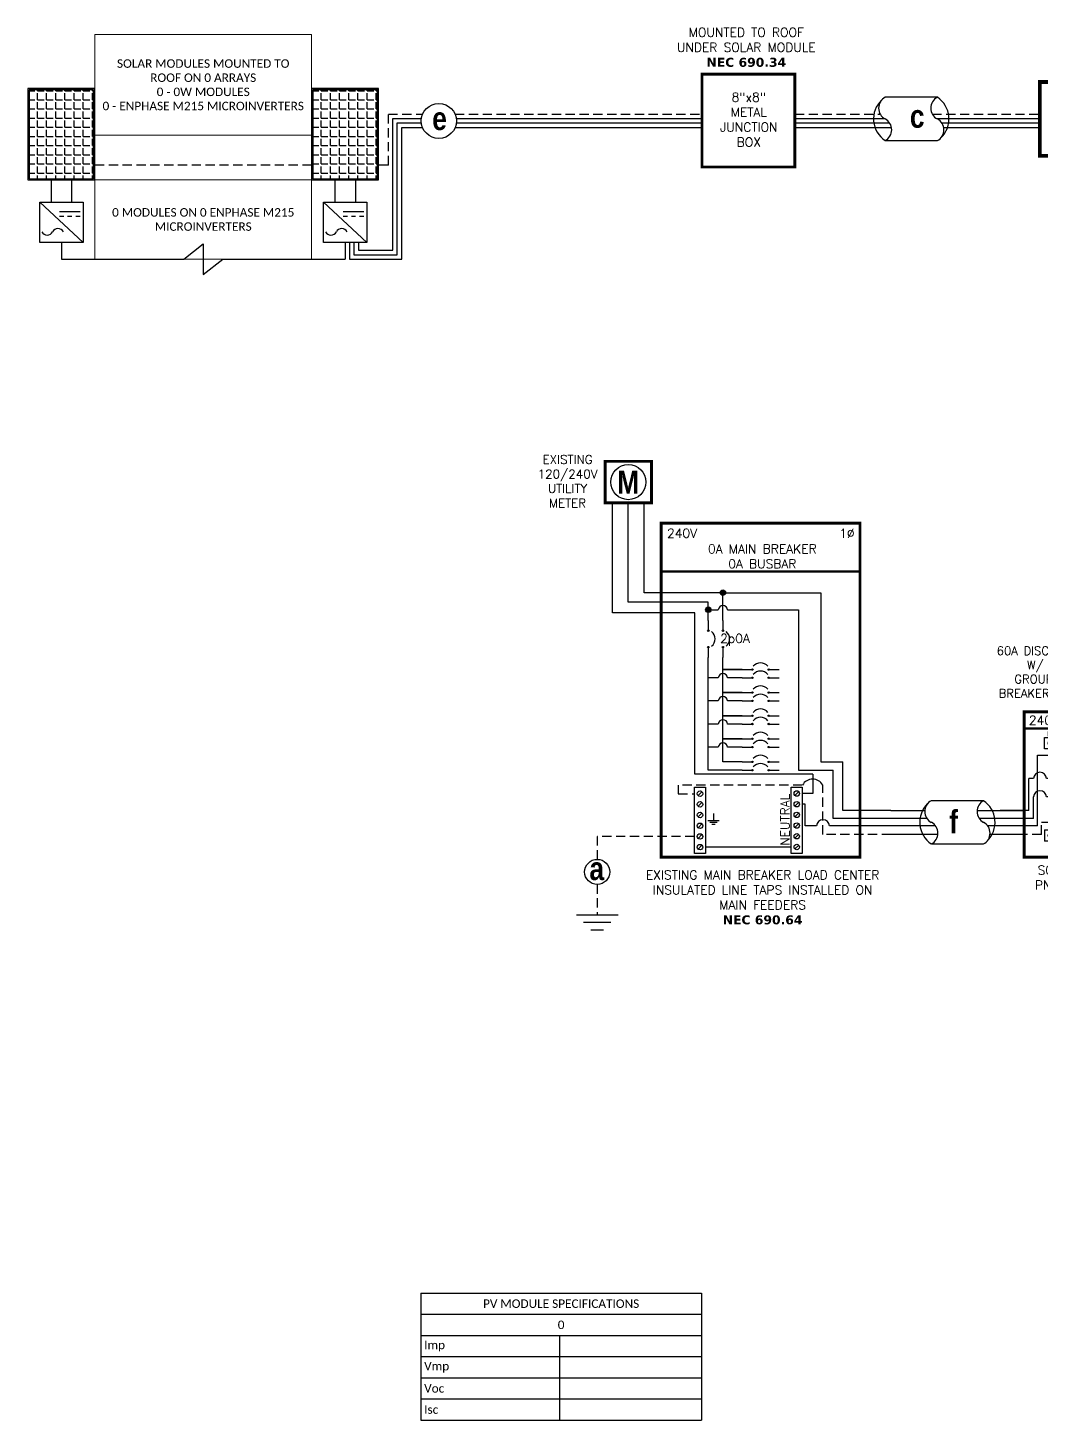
# Model space of a CAD drawing. Header units: feet. Extents: x 21513 to 22293, y 16036 to 16610.
# Drawn here: x 21513 to 21925, y 16036 to 16602 of the extents above; entities that cross this region are included whole.
import ezdxf

# ---------------------------------------------------------------- set-up
doc = ezdxf.new("R2010")
doc.units = ezdxf.units.FT
doc.header["$MEASUREMENT"] = 0
doc.linetypes.add('HIDDEN', pattern=[0.375, 0.25, -0.125])
for name, color, linetype in [('ONE LINE BLOCKS', 7, 'Continuous'), ('TABLES', 7, 'Continuous'), ('TEXT', 7, 'Continuous'), ('Z - TITLEBLOCK TXT', 7, 'Continuous')]:
    doc.layers.add(name, color=color, linetype=linetype)
doc.styles.add('ONE LINE TXT', font='techb___.ttf')
doc.styles.get("Standard").update_dxf_attribs({"font": 'simplex.shx'})

# ---------------------------------------------------------------- blocks, each defined once
blk = doc.blocks.new('*T10')
at = {"layer": 'Defpoints', "color": 8, "linetype": 'ByBlock', "lineweight": 0, "transparency": 16777216}
for p, q in [((0, 0), (88.16, 0)), ((0, 0), (0, -91.46)), ((88.16, 0), (88.16, -91.46)), ((0, -41.08), (88.16, -41.08)), ((0, -59.24), (88.16, -59.24)), ((0, -91.46), (88.16, -91.46))]:
    blk.add_line(p, q, dxfattribs=at)
at = {"color": 0, "linetype": 'Continuous', "transparency": 16777216, "char_height": 3.4544, "width": 80.0359, "attachment_point": 5}
for s, insert in [('{\\fCalibri|b0|i0|c0;SOLAR MODULES MOUNTED TO ROOF ON 0 ARRAYS^J0 - 0W MODULES^J0 - ENPHASE M215 MICROINVERTERS', (44.08, -20.54)), ('{\\fCalibri|b0|i0|c0;', (44.08, -50.16)), ('{\\fCalibri|b0|i0|c0;0 MODULES ON 0 ENPHASE M215 MICROINVERTERS', (44.08, -75.35))]:
    blk.add_mtext(s, dxfattribs=dict(at, insert=insert))
blk = doc.blocks.new('*T8')
at = {"layer": 'Z - TITLEBLOCK TXT', "color": 0, "lineweight": -2, "transparency": 16777216}
for p, q in [((0, 0), (114.19, 0)), ((0, 0), (0, -51.69)), ((114.19, 0), (114.19, -51.69)), ((0, -8.62), (114.19, -8.62)), ((0, -17.23), (114.19, -17.23)), ((56.41, -17.23), (56.41, -51.69)), ((0, -25.85), (114.19, -25.85)), ((0, -34.46), (114.19, -34.46)), ((0, -43.08), (114.19, -43.08)), ((0, -51.69), (114.19, -51.69))]:
    blk.add_line(p, q, dxfattribs=at)
at = {"layer": 'Z - TITLEBLOCK TXT', "color": 0, "linetype": 'Continuous', "transparency": 16777216, "char_height": 3.4544}
for s, insert, width, attachment_point in [('{\\fCalibri|b0|i0|c0;PV MODULE SPECIFICATIONS', (57.09, -4.31), 111.433, 5), ('{\\fCalibri|b0|i0|c0;0', (57.09, -12.92), 111.433, 5), ('{\\fCalibri|b0|i0|c0;Imp', (1.38, -21.54), 53.6551, 4), ('{\\fCalibri|b0|i0|c0;', (57.78, -21.54), 55.0254, 4), ('{\\fCalibri|b0|i0|c0;Vmp', (1.38, -30.15), 53.6551, 4), ('{\\fCalibri|b0|i0|c0;', (57.78, -30.15), 55.0254, 4), ('{\\fCalibri|b0|i0|c0;Voc', (1.38, -38.77), 53.6551, 4), ('{\\fCalibri|b0|i0|c0;', (57.78, -38.77), 55.0254, 4), ('{\\fCalibri|b0|i0|c0;Isc', (1.38, -47.39), 53.6551, 4), ('{\\fCalibri|b0|i0|c0;', (57.78, -47.39), 55.0254, 4)]:
    blk.add_mtext(s, dxfattribs=dict(at, insert=insert, width=width, attachment_point=attachment_point))
blk = doc.blocks.new('M_MAIN DISCO')
at = {"color": 253, "linetype": 'Continuous'}
for p, q in [((-42.47, 32.21), (-42.47, 34.82)), ((-20.72, 32.21), (-20.72, 34.82)), ((-47.96, 3.45), (-47.96, 32.21)), ((-47.96, 32.21), (-42.47, 32.21)), ((-15.23, 32.21), (-20.72, 32.21)), ((-15.23, 3.45), (-15.23, 32.21)), ((-47.96, 3.45), (-63.19, 3.45)), ((-15.23, 3.45), (0, 3.45))]:
    blk.add_line(p, q, dxfattribs=at)
at = {"color": 7, "linetype": 'Continuous'}
for p, q in [((-51.46, 9.66), (-51.46, 22.77)), ((-49.6, 22.77), (-51.46, 22.77)), ((-41.69, 22.77), (-44.32, 22.77)), ((-21.5, 22.77), (-18.87, 22.77)), ((-13.59, 22.77), (-11.73, 22.77)), ((-11.73, 9.66), (-11.73, 22.77)), ((-51.46, 9.66), (-63.19, 9.66)), ((-11.73, 9.66), (0, 9.66))]:
    blk.add_line(p, q, dxfattribs=at)
at = {"color": 1, "linetype": 'Continuous'}
for p, q in [((-31.53, 22.77), (-30.29, 22.77)), ((-27.74, 22.77), (-26.5, 22.77)), ((-31.53, 15.24), (-30.29, 15.24)), ((-27.74, 15.24), (-26.5, 15.24))]:
    blk.add_line(p, q, dxfattribs=at)
at = {"color": 10, "linetype": 'Continuous'}
for p, q in [((-49.6, 6.49), (-49.6, 15.24)), ((-41.69, 15.24), (-44.32, 15.24)), ((-21.5, 15.24), (-18.87, 15.24)), ((-13.59, 6.49), (-13.59, 15.24)), ((-49.6, 6.49), (-63.19, 6.49)), ((-13.59, 6.49), (0, 6.49))]:
    blk.add_line(p, q, dxfattribs=at)
at = {"color": 7, "linetype": 'Continuous'}
for centre in [(-46.96, 22.62), (-16.23, 22.62)]:
    blk.add_arc(centre, 2.64, 3.2819, 176.7181, dxfattribs=at)
at = {"color": 10, "linetype": 'Continuous'}
for centre in [(-46.96, 15.08), (-16.23, 15.08)]:
    blk.add_arc(centre, 2.64, 3.2819, 176.7181, dxfattribs=at)
at = {"color": 1, "linetype": 'Continuous'}
for points in [[(-30.29, 22.77), (-29.92, 23.53), (-29.02, 22.01), (-28.19, 23.53), (-27.74, 22.77)], [(-30.29, 15.24), (-29.92, 16), (-29.02, 14.47), (-28.19, 16), (-27.74, 15.24)]]:
    blk.add_spline(points, degree=3, dxfattribs=at)
at = {"layer": 'ONE LINE BLOCKS', "lineweight": 50}
blk.add_line((-53.41, 43.1), (-9.8, 43.1), dxfattribs=at)
at = {"layer": 'ONE LINE BLOCKS', "lineweight": 50, "const_width": 1.19}
blk.add_lwpolyline([(-53.41, -9.3), (-53.41, 49.88), (-9.8, 49.88), (-9.8, -9.3)], close=True, dxfattribs=at)
at = {"layer": 'TEXT', "color": 92, "linetype": 'HIDDEN', "ltscale": 15}
for p, q in [((-46.38, 0), (-63.19, 0)), ((-46.38, 0), (-46.38, 4.94)), ((-46.38, 4.94), (-42.47, 4.94)), ((-42.47, 4.94), (-42.47, 1.8)), ((-16.81, 4.94), (-20.72, 4.94)), ((-20.72, 4.94), (-20.72, 1.8)), ((-16.81, 0), (-16.81, 4.94)), ((-16.81, 0), (0, 0))]:
    blk.add_line(p, q, dxfattribs=at)
at = {"layer": 'TEXT', "color": 92, "linetype": 'Continuous', "flags": 128}
for points in [[(-31.59, -3.07), (-31.6, -6.57)], [(-33.94, -6.57), (-29.25, -6.57)], [(-30.07, -7.44), (-33.13, -7.44)], [(-30.88, -8.3), (-32.31, -8.3)]]:
    blk.add_lwpolyline(points, dxfattribs=at)
at = {"layer": 'Z - TITLEBLOCK TXT', "color": 1, "linetype": 'Continuous'}
for p, q in [((-45.07, 34.82), (-45.07, 39.36)), ((-45.07, 39.36), (-18.12, 39.36)), ((-18.12, 34.82), (-45.07, 34.82)), ((-18.12, 39.36), (-18.12, 34.82)), ((-41.69, 22.77), (-37.77, 22.77)), ((-35.88, 25.22), (-32.61, 22.78)), ((-25.42, 22.77), (-21.5, 22.77)), ((-35.88, 17.69), (-32.61, 15.24)), ((-41.69, 15.24), (-37.77, 15.24)), ((-25.42, 15.23), (-21.5, 15.23)), ((-45.07, 1.8), (-18.12, 1.8)), ((-45.07, 1.8), (-45.07, -2.74)), ((-18.12, 1.8), (-18.12, -2.74)), ((-18.12, -2.74), (-45.07, -2.74))]:
    blk.add_line(p, q, dxfattribs=at)
at = {"layer": 'Z - TITLEBLOCK TXT', "color": 4, "linetype": 'Continuous'}
for p, q in [((-41.69, 37.87), (-43.26, 36.3)), ((-37.34, 37.87), (-38.91, 36.3)), ((-32.98, 37.87), (-34.56, 36.3)), ((-28.63, 37.87), (-30.21, 36.3)), ((-24.28, 37.87), (-25.86, 36.3)), ((-19.93, 37.87), (-21.51, 36.3)), ((-41.69, 0.32), (-43.26, -1.26)), ((-37.34, 0.32), (-38.91, -1.26)), ((-32.98, 0.32), (-34.56, -1.26)), ((-28.63, 0.32), (-30.21, -1.26)), ((-24.28, 0.32), (-25.86, -1.26)), ((-19.93, 0.32), (-21.51, -1.26))]:
    blk.add_line(p, q, dxfattribs=at)
for centre in [(-42.47, 37.09), (-38.12, 37.09), (-33.77, 37.09), (-29.42, 37.09), (-25.07, 37.09), (-20.72, 37.09), (-42.47, -0.47), (-38.12, -0.47), (-33.77, -0.47), (-29.42, -0.47), (-25.07, -0.47), (-20.72, -0.47)]:
    blk.add_circle(centre, 1.11, dxfattribs=at)
at = {"layer": 'Z - TITLEBLOCK TXT', "color": 1, "linetype": 'Continuous'}
for centre in [(-37.23, 22.77), (-32.07, 22.77), (-25.96, 22.77), (-37.23, 15.24), (-32.07, 15.24), (-25.96, 15.23)]:
    blk.add_circle(centre, 0.541, dxfattribs=at)
at = {"layer": 'TABLES', "color": 4, "linetype": 'Continuous'}
blk.add_text('BONDED NEUTRAL', height=1.8743, dxfattribs=at).set_placement((-43.99, 40.01))
at = {"layer": 'TEXT', "color": 1}
for s, width, gutter_width, heights, insert, char_height, attachment_point in [('\\A1;\\pi4.1167;60A DISCONNECT FUSED \\P\\pi16.454;W/ ##A FUSES\\P\\pi11.355;GROUPED W/ MAIN \\P\\pi4.9392;BREAKER LOAD CENTER', 71.8931, 92.23, [24.13], (-68.68, 76.43), 3.4544, 1), ('240V', 0.1481, 0.75, [0], (-45.35, 46.44), 3.658, 5), ('1∅', 0.1481, 0.75, [0], (-14.78, 46.14), 3.658, 5), ('\\A1;\\pi3.6942,t21.982;SQUARE D\\P\\pi2.5621,t20.85;PN: D222N', 35.0816, 28.88, [13.54], (-51.57, -12.71), 3.6576, 1)]:
    blk.add_mtext_dynamic_manual_height_columns(s, width=width, gutter_width=gutter_width, heights=heights, dxfattribs=dict(at, insert=insert, char_height=char_height, attachment_point=attachment_point))
blk = doc.blocks.new('*U6')
at = {"color": 7, "linetype": 'Continuous'}
for p, q in [((6.67, 2.43), (2.91, 2.43)), ((2.44, 1.71), (0, 1.71)), ((9.57, 1.71), (6.2, 1.71)), ((2.91, -0.69), (6.67, -0.69))]:
    blk.add_line(p, q, dxfattribs=at)
at = {"color": 10, "linetype": 'Continuous'}
for p, q in [((2.59, 1.15), (0, 1.15)), ((9.57, 1.15), (6.35, 1.15))]:
    blk.add_line(p, q, dxfattribs=at)
at = {"color": 253, "linetype": 'Continuous'}
for p, q in [((3.21, 0.61), (0, 0.61)), ((9.57, 0.61), (6.97, 0.61))]:
    blk.add_line(p, q, dxfattribs=at)
at = {"color": 7, "linetype": 'Continuous'}
for centre, start, end in [((3.94, 0.87), 133.9732, 236.4265), ((5.63, 0.87), 313.9732, 56.4265)]:
    blk.add_arc(centre, 1.87, start, end, dxfattribs=at)
at = {"layer": 'TEXT', "color": 92, "linetype": 'HIDDEN', "ltscale": 15}
for p, q in [((3.37, 0), (0, 0)), ((9.57, 0), (7.14, 0))]:
    blk.add_line(p, q, dxfattribs=at)
at = {"layer": 'Z - TITLEBLOCK TXT', "linetype": 'Continuous'}
for centre, start, end in [((3.31, 1.65), 117.6639, 242.3361), ((7.08, 1.65), 117.6639, 242.3361), ((2.5, 0.09), 297.6639, 62.3361), ((6.26, 0.09), 297.6639, 62.3361)]:
    blk.add_arc(centre, 0.882, start, end, dxfattribs=at)
blk = doc.blocks.new('*U12')
at = {"layer": 'ONE LINE BLOCKS', "linetype": 'Continuous'}
h = blk.add_hatch(color=254, dxfattribs=at)
h.dxf.hatch_style = 1
edge = h.paths.add_edge_path()
edge.add_arc((-68.38, 98.34), 1.11, 0, 360)
h = blk.add_hatch(color=254, dxfattribs=at)
h.dxf.hatch_style = 1
edge = h.paths.add_edge_path()
edge.add_arc((-74.3, 91.39), 1.11, 0, 360)
h = blk.add_hatch(color=1, dxfattribs=at)
h.dxf.hatch_style = 1
edge = h.paths.add_edge_path()
edge.add_arc((-74.3, 82.89), 0.291, 0, 360)
h = blk.add_hatch(color=1, dxfattribs=at)
h.dxf.hatch_style = 1
edge = h.paths.add_edge_path()
edge.add_arc((-68.38, 82.89), 0.291, 0, 360)
h = blk.add_hatch(color=1, dxfattribs=at)
h.dxf.hatch_style = 1
edge = h.paths.add_edge_path()
edge.add_arc((-74.3, 76.21), 0.291, 0, 360)
h = blk.add_hatch(color=1, dxfattribs=at)
h.dxf.hatch_style = 1
edge = h.paths.add_edge_path()
edge.add_arc((-68.38, 76.21), 0.291, 0, 360)
h = blk.add_hatch(color=1, dxfattribs=at)
h.dxf.hatch_style = 1
edge = h.paths.add_edge_path()
edge.add_arc((-56.39, 67.09), 0.291, 0, 360)
h = blk.add_hatch(color=1, dxfattribs=at)
h.dxf.hatch_style = 1
edge = h.paths.add_edge_path()
edge.add_arc((-56.39, 63.72), 0.291, 0, 360)
h = blk.add_hatch(color=1, dxfattribs=at)
h.dxf.hatch_style = 1
edge = h.paths.add_edge_path()
edge.add_arc((-49.72, 67.09), 0.291, 0, 360)
h = blk.add_hatch(color=1, dxfattribs=at)
h.dxf.hatch_style = 1
edge = h.paths.add_edge_path()
edge.add_arc((-49.72, 63.72), 0.291, 0, 360)
h = blk.add_hatch(color=1, dxfattribs=at)
h.dxf.hatch_style = 1
edge = h.paths.add_edge_path()
edge.add_arc((-56.39, 57.69), 0.291, 0, 360)
h = blk.add_hatch(color=1, dxfattribs=at)
h.dxf.hatch_style = 1
edge = h.paths.add_edge_path()
edge.add_arc((-49.72, 57.69), 0.291, 0, 360)
h = blk.add_hatch(color=1, dxfattribs=at)
h.dxf.hatch_style = 1
edge = h.paths.add_edge_path()
edge.add_arc((-56.39, 54.31), 0.291, 0, 360)
h = blk.add_hatch(color=1, dxfattribs=at)
h.dxf.hatch_style = 1
edge = h.paths.add_edge_path()
edge.add_arc((-49.72, 54.31), 0.291, 0, 360)
h = blk.add_hatch(color=1, dxfattribs=at)
h.dxf.hatch_style = 1
edge = h.paths.add_edge_path()
edge.add_arc((-56.39, 48.29), 0.291, 0, 360)
h = blk.add_hatch(color=1, dxfattribs=at)
h.dxf.hatch_style = 1
edge = h.paths.add_edge_path()
edge.add_arc((-49.72, 48.29), 0.291, 0, 360)
h = blk.add_hatch(color=1, dxfattribs=at)
h.dxf.hatch_style = 1
edge = h.paths.add_edge_path()
edge.add_arc((-56.39, 44.91), 0.291, 0, 360)
h = blk.add_hatch(color=1, dxfattribs=at)
h.dxf.hatch_style = 1
edge = h.paths.add_edge_path()
edge.add_arc((-49.72, 44.91), 0.291, 0, 360)
h = blk.add_hatch(color=1, dxfattribs=at)
h.dxf.hatch_style = 1
edge = h.paths.add_edge_path()
edge.add_arc((-56.39, 38.89), 0.291, 0, 360)
h = blk.add_hatch(color=1, dxfattribs=at)
h.dxf.hatch_style = 1
edge = h.paths.add_edge_path()
edge.add_arc((-56.39, 35.51), 0.291, 0, 360)
h = blk.add_hatch(color=1, dxfattribs=at)
h.dxf.hatch_style = 1
edge = h.paths.add_edge_path()
edge.add_arc((-49.72, 38.89), 0.291, 0, 360)
h = blk.add_hatch(color=1, dxfattribs=at)
h.dxf.hatch_style = 1
edge = h.paths.add_edge_path()
edge.add_arc((-49.72, 35.51), 0.291, 0, 360)
h = blk.add_hatch(color=1, dxfattribs=at)
h.dxf.hatch_style = 1
edge = h.paths.add_edge_path()
edge.add_arc((-56.39, 29.48), 0.291, 0, 360)
h = blk.add_hatch(color=1, dxfattribs=at)
h.dxf.hatch_style = 1
edge = h.paths.add_edge_path()
edge.add_arc((-49.72, 29.48), 0.291, 0, 360)
h = blk.add_hatch(color=1, dxfattribs=at)
h.dxf.hatch_style = 1
edge = h.paths.add_edge_path()
edge.add_arc((-56.39, 26.1), 0.291, 0, 360)
h = blk.add_hatch(color=1, dxfattribs=at)
h.dxf.hatch_style = 1
edge = h.paths.add_edge_path()
edge.add_arc((-49.72, 26.1), 0.291, 0, 360)
at = {"color": 155, "true_color": 0x647190}
blk.add_line((-93.51, 126.59), (-12.6, 126.59), dxfattribs=at)
at = {"color": 7, "linetype": 'Continuous'}
for p, q in [((-19.55, 9.66), (-19.55, 29.48)), ((0, 9.66), (-19.55, 9.66))]:
    blk.add_line(p, q, dxfattribs=at)
at = {"color": 10, "linetype": 'Continuous'}
for p, q in [((-23.58, 6.49), (-23.58, 26.1)), ((-19.54, 26.1), (-19.54, 26.1)), ((0, 6.49), (-23.58, 6.49))]:
    blk.add_line(p, q, dxfattribs=at)
at = {"color": 253, "linetype": 'Continuous'}
for p, q in [((-34.9, 12.29), (-36.07, 12.29)), ((-34.9, 3.45), (-34.9, 12.29)), ((-30.25, 3.45), (-34.9, 3.45)), ((0, 3.45), (-24.98, 3.45))]:
    blk.add_line(p, q, dxfattribs=at)
at = {"color": 7, "linetype": 'Continuous'}
blk.add_circle((-119.49, -15.26), 5.11, dxfattribs=at)
at = {"color": 253, "linetype": 'Continuous'}
blk.add_arc((-27.62, 3.3), 2.64, 3.2819, 176.7181, dxfattribs=at)
at = {"layer": 'ONE LINE BLOCKS', "lineweight": 50}
blk.add_line((-93.51, 106.95), (-12.6, 106.95), dxfattribs=at)
at = {"layer": 'ONE LINE BLOCKS', "lineweight": 50, "const_width": 1.19}
for points in [[(-116.27, 134.89), (-116.27, 151.79), (-97.41, 151.79), (-97.41, 134.89)], [(-93.51, -9.3), (-93.51, 126.59), (-12.6, 126.59), (-12.6, -9.3)]]:
    blk.add_lwpolyline(points, close=True, dxfattribs=at)
at = {"layer": 'TEXT', "color": 92, "linetype": 'HIDDEN', "ltscale": 15}
for p, q in [((-36.07, 20.02), (-86.54, 20.02)), ((-86.54, 20.02), (-86.54, 16.57)), ((-27.75, 0), (-27.75, 20.02)), ((-86.54, 16.57), (-79.95, 16.57)), ((0, 0), (-27.75, 0)), ((-79.95, -0.83), (-119.49, -0.83)), ((-119.49, -0.83), (-119.49, -10.15)), ((-119.49, -20.38), (-119.49, -32.73))]:
    blk.add_line(p, q, dxfattribs=at)
at = {"layer": 'TEXT', "color": 92, "linetype": 'Continuous', "ltscale": 15}
blk.add_line((-40.61, -5.18), (-75.41, -5.18), dxfattribs=at)
at = {"layer": 'TEXT', "color": 92, "linetype": 'Continuous', "flags": 128}
for points in [[(-74.53, 5.69), (-69.85, 5.69)], [(-72.19, 8.54), (-72.19, 5.69)], [(-70.66, 4.83), (-73.72, 4.83)], [(-71.47, 3.96), (-72.91, 3.96)]]:
    blk.add_lwpolyline(points, dxfattribs=at)
at = {"layer": 'TEXT', "color": 92, "linetype": 'Continuous', "ltscale": 4, "flags": 128}
for points in [[(-127.97, -32.73), (-111.01, -32.73)], [(-113.95, -35.88), (-125.03, -35.88)], [(-116.88, -39.02), (-122.09, -39.02)]]:
    blk.add_lwpolyline(points, dxfattribs=at)
at = {"layer": 'TEXT', "linetype": 'Continuous'}
blk.add_circle((-106.84, 143.34), 7.15, dxfattribs=at)
at = {"layer": 'TEXT', "color": 92, "linetype": 'Continuous', "ltscale": 0.3}
blk.add_arc((-31.87, 17.86), 4.65, 27.6639, 152.3361, dxfattribs=at)
at = {"layer": 'Z - TITLEBLOCK TXT', "color": 253, "linetype": 'Continuous'}
for p, q in [((-113.33, 90.2), (-113.33, 134.89)), ((-79.78, 90.2), (-113.33, 90.2)), ((-79.78, 24.52), (-79.78, 90.2)), ((-31.78, 24.52), (-79.78, 24.52)), ((-31.78, 24.52), (-31.78, 16.64)), ((-31.78, 16.64), (-36.07, 16.64))]:
    blk.add_line(p, q, dxfattribs=at)
at = {"layer": 'Z - TITLEBLOCK TXT', "color": 10, "linetype": 'Continuous'}
for p, q in [((-106.84, 94.51), (-106.84, 134.89)), ((-74.3, 94.51), (-106.84, 94.51)), ((-74.3, 87.09), (-74.3, 94.51)), ((-73.19, 91.39), (-70.25, 91.39)), ((-66.51, 91.39), (-37.57, 91.39)), ((-37.57, 91.39), (-37.57, 26.1)), ((-74.3, 26.1), (-74.3, 72.02)), ((-70.25, 63.72), (-74.3, 63.72)), ((-60.59, 63.72), (-66.51, 63.72)), ((-70.25, 54.31), (-74.3, 54.31)), ((-60.59, 54.31), (-66.51, 54.31)), ((-70.25, 44.91), (-74.3, 44.91)), ((-60.59, 44.91), (-66.51, 44.91)), ((-70.25, 35.51), (-74.3, 35.51)), ((-60.59, 35.51), (-66.51, 35.51)), ((-60.59, 26.1), (-74.3, 26.1)), ((-37.57, 26.1), (-23.58, 26.1))]:
    blk.add_line(p, q, dxfattribs=at)
at = {"layer": 'Z - TITLEBLOCK TXT', "color": 7, "linetype": 'Continuous'}
for p, q in [((-100.35, 98.34), (-100.35, 134.89)), ((-68.38, 98.34), (-100.35, 98.34)), ((-68.38, 87.09), (-68.38, 98.34)), ((-67.27, 98.34), (-28.47, 98.34)), ((-28.47, 98.34), (-28.47, 29.48)), ((-68.38, 57.69), (-68.38, 72.02)), ((-68.38, 67.09), (-60.59, 67.09)), ((-60.59, 67.09), (-68.38, 67.09)), ((-68.38, 48.29), (-68.38, 57.69)), ((-68.38, 57.69), (-60.59, 57.69)), ((-60.59, 57.69), (-68.38, 57.69)), ((-68.38, 38.89), (-68.38, 48.29)), ((-68.38, 48.29), (-60.59, 48.29)), ((-60.59, 48.29), (-68.38, 48.29)), ((-68.38, 29.48), (-68.38, 38.89)), ((-68.38, 38.89), (-60.59, 38.89)), ((-60.59, 38.89), (-68.38, 38.89)), ((-60.59, 29.48), (-68.38, 29.48)), ((-28.47, 29.48), (-19.55, 29.48))]:
    blk.add_line(p, q, dxfattribs=at)
at = {"layer": 'Z - TITLEBLOCK TXT', "color": 1, "linetype": 'Continuous'}
for p, q in [((-79.95, -7.78), (-79.95, 19.17)), ((-79.95, 19.17), (-75.41, 19.17)), ((-75.41, 19.17), (-75.41, -7.78)), ((-40.61, -7.71), (-40.61, 19.24)), ((-40.61, 19.24), (-36.07, 19.24)), ((-36.07, 19.24), (-36.07, -7.71)), ((-75.41, -7.78), (-79.95, -7.78)), ((-36.07, -7.71), (-40.61, -7.71))]:
    blk.add_line(p, q, dxfattribs=at)
at = {"layer": 'Z - TITLEBLOCK TXT', "color": 4, "linetype": 'Continuous'}
for p, q in [((-76.9, 17.35), (-78.47, 15.78)), ((-37.55, 17.43), (-39.13, 15.85)), ((-76.9, 13), (-78.47, 11.43)), ((-37.55, 13.08), (-39.13, 11.5)), ((-76.9, 8.65), (-78.47, 7.08)), ((-37.55, 8.73), (-39.13, 7.15)), ((-76.9, 4.3), (-78.47, 2.73)), ((-37.55, 4.38), (-39.13, 2.8)), ((-37.55, 0.03), (-39.13, -1.55)), ((-76.9, -0.05), (-78.47, -1.62)), ((-76.9, -4.4), (-78.47, -5.97)), ((-37.55, -4.33), (-39.13, -5.9))]:
    blk.add_line(p, q, dxfattribs=at)
at = {"layer": 'Z - TITLEBLOCK TXT', "color": 1, "linetype": 'Continuous', "flags": 128}
for points in [[(-74.3, 87.09), (-74.3, 82.89)], [(-74.3, 87.09), (-74.3, 82.89)], [(-68.38, 87.09), (-68.38, 82.89)], [(-68.38, 87.09), (-68.38, 82.89)], [(-74.3, 76.21), (-74.3, 72.02)], [(-68.38, 76.21), (-68.38, 72.02)], [(-60.59, 67.09), (-56.39, 67.09)], [(-60.59, 67.09), (-56.39, 67.09)], [(-60.59, 63.72), (-56.39, 63.72)], [(-60.59, 63.72), (-56.39, 63.72)], [(-49.72, 67.09), (-45.52, 67.09)], [(-49.72, 63.72), (-45.52, 63.72)], [(-60.59, 57.69), (-56.39, 57.69)], [(-60.59, 57.69), (-56.39, 57.69)], [(-49.72, 57.69), (-45.52, 57.69)], [(-60.59, 54.31), (-56.39, 54.31)], [(-60.59, 54.31), (-56.39, 54.31)], [(-49.72, 54.31), (-45.52, 54.31)], [(-60.59, 48.29), (-56.39, 48.29)], [(-60.59, 48.29), (-56.39, 48.29)], [(-49.72, 48.29), (-45.52, 48.29)], [(-60.59, 44.91), (-56.39, 44.91)], [(-60.59, 44.91), (-56.39, 44.91)], [(-49.72, 44.91), (-45.52, 44.91)], [(-60.59, 38.89), (-56.39, 38.89)], [(-60.59, 38.89), (-56.39, 38.89)], [(-60.59, 35.51), (-56.39, 35.51)], [(-60.59, 35.51), (-56.39, 35.51)], [(-49.72, 38.89), (-45.52, 38.89)], [(-49.72, 35.51), (-45.52, 35.51)], [(-60.59, 29.48), (-56.39, 29.48)], [(-60.59, 29.48), (-56.39, 29.48)], [(-49.72, 29.48), (-45.52, 29.48)], [(-60.59, 26.1), (-56.39, 26.1)], [(-60.59, 26.1), (-56.39, 26.1)], [(-49.72, 26.1), (-45.52, 26.1)]]:
    blk.add_lwpolyline(points, dxfattribs=at)
at = {"layer": 'Z - TITLEBLOCK TXT', "color": 7, "linetype": 'Continuous'}
for centre in [(-68.38, 98.34), (-68.38, 98.34), (-74.3, 91.39)]:
    blk.add_circle(centre, 1.11, dxfattribs=at)
at = {"layer": 'Z - TITLEBLOCK TXT', "color": 1, "linetype": 'Continuous'}
for centre in [(-74.3, 82.89), (-68.38, 82.89), (-74.3, 76.21), (-68.38, 76.21), (-56.39, 67.09), (-56.39, 63.72), (-49.72, 67.09), (-49.72, 63.72), (-56.39, 57.69), (-49.72, 57.69), (-56.39, 54.31), (-49.72, 54.31), (-56.39, 48.29), (-49.72, 48.29), (-56.39, 44.91), (-49.72, 44.91), (-56.39, 38.89), (-56.39, 35.51), (-49.72, 38.89), (-49.72, 35.51), (-56.39, 29.48), (-49.72, 29.48), (-56.39, 26.1), (-49.72, 26.1)]:
    blk.add_circle(centre, 0.291, dxfattribs=at)
at = {"layer": 'Z - TITLEBLOCK TXT', "color": 4, "linetype": 'Continuous'}
for centre in [(-77.68, 16.57), (-38.34, 16.64), (-77.68, 12.22), (-38.34, 12.29), (-77.68, 7.87), (-38.34, 7.94), (-77.68, 3.52), (-77.68, -0.83), (-38.34, 3.59), (-38.34, -0.76), (-77.68, -5.18), (-38.34, -5.11)]:
    blk.add_circle(centre, 1.11, dxfattribs=at)
at = {"layer": 'Z - TITLEBLOCK TXT', "color": 10, "linetype": 'Continuous'}
for centre in [(-68.38, 91.28), (-68.38, 63.61), (-68.38, 54.21), (-68.38, 44.8), (-68.38, 35.4)]:
    blk.add_arc(centre, 1.87, 3.2937, 176.7063, dxfattribs=at)
at = {"layer": 'Z - TITLEBLOCK TXT', "color": 1, "linetype": 'Continuous'}
for centre, start, end in [((-75.49, 79.55), 310.3392, 49.6608), ((-69.57, 79.55), 310.3392, 49.6608), ((-53.05, 65.9), 40.3392, 139.6608), ((-53.05, 62.52), 40.3392, 139.6608), ((-53.05, 56.5), 40.3392, 139.6608), ((-53.05, 53.12), 40.3392, 139.6608), ((-53.05, 47.1), 40.3392, 139.6608), ((-53.05, 43.72), 40.3392, 139.6608), ((-53.05, 37.69), 40.3392, 139.6608), ((-53.05, 34.31), 40.3392, 139.6608), ((-53.05, 28.29), 40.3392, 139.6608), ((-53.05, 24.91), 40.3392, 139.6608)]:
    blk.add_arc(centre, 3.93, start, end, dxfattribs=at)
at = {"layer": 'TABLES', "color": 1, "linetype": 'Continuous'}
blk.add_text('NEUTRAL', height=3.658, rotation=90, dxfattribs=at).set_placement((-41.27, -4.66))
at = {"layer": 'TEXT', "color": 1, "attachment_point": 5}
for s, width, gutter_width, heights, insert, char_height in [('EXISTING\\P120/240V UTILITY METER', 0.0523, 7.17, [0], (-131.55, 143.68), 3.5433), ('240V', 0.1481, 0.75, [0], (-84.98, 122.54), 3.658), ('1∅', 0.1481, 0.75, [0], (-17.91, 122.54), 3.658), ('0A MAIN BREAKER\\P0A BUSBAR', 72.4998, 0.75, [0], (-52.35, 113.14), 3.6576), ('2p0A', 0.1481, 0.75, [0], (-63.46, 79.11), 3.658), ('EXISTING MAIN BREAKER LOAD CENTER INSULATED LINE TAPS INSTALLED ON MAIN FEEDERS\\P{\\fVerdana|b1|i0|c0|p34;NEC 690.64}', 98.9176, 7.17, [106.42], (-52.23, -25.66), 3.6576)]:
    blk.add_mtext_dynamic_manual_height_columns(s, width=width, gutter_width=gutter_width, heights=heights, dxfattribs=dict(at, insert=insert, char_height=char_height))
at = {"layer": 'Z - TITLEBLOCK TXT', "color": 253, "linetype": 'Continuous', "style": 'ONE LINE TXT'}
blk.add_text('M', height=9.38, dxfattribs=at).set_placement((-111.4, 138.62))
at = {"layer": 'Z - TITLEBLOCK TXT', "color": 1, "linetype": 'Continuous', "insert": (-122.68, -9.21), "char_height": 9.3833, "attachment_point": 1, "style": 'ONE LINE TXT'}
blk.add_mtext_dynamic_manual_height_columns('{\\W1;\\C256;a}', width=0.1385, gutter_width=2.13, heights=[0], dxfattribs=at)

msp = doc.modelspace()

# ---------------------------------------------------------------- hatches: boundary and pattern name
at = {"layer": 'ONE LINE BLOCKS', "linetype": 'Continuous'}
h = msp.add_hatch(dxfattribs=at)
h.set_pattern_fill('ANGLE', color=256, scale=13.54666)
h.set_pattern_definition([(0, (21576.1163, 4558.7415), (0, 3.7253315), [2.709332, -1.0159995]), (90, (21576.1163, 4558.7415), (-3.7253315, 2e-16), [2.709332, -1.0159995])])
h.paths.add_polyline_path([(21513.1, 16577.04), (21513.1, 16540.86), (21539.34, 16540.86), (21539.34, 16577.04)])
h = msp.add_hatch(dxfattribs=at)
h.set_pattern_fill('ANGLE', color=256, scale=13.54666)
h.set_pattern_definition([(0, (21691.536, 4558.7415), (0, 3.7253315), [2.709332, -1.0159995]), (90, (21691.536, 4558.7415), (-3.7253315, 2e-16), [2.709332, -1.0159995])])
h.paths.add_polyline_path([(21628.52, 16577.04), (21628.52, 16540.86), (21654.76, 16540.86), (21654.76, 16577.04)])

# ---------------------------------------------------------------- linework, layer by layer
at = {"color": 7, "linetype": 'Continuous'}
for p, q in [((21882.53, 16573.97), (21861.29, 16573.97)), ((21861.29, 16556.34), (21882.53, 16556.34))]:
    msp.add_line(p, q, dxfattribs=at)
at = {"color": 253, "linetype": 'Continuous'}
for p, q in [((21661.05, 16511.73), (21661.05, 16565.33)), ((21661.05, 16565.33), (21672.69, 16565.33)), ((21686.84, 16565.33), (21786.81, 16565.33)), ((21824.59, 16565.33), (21860.98, 16565.33)), ((21882.22, 16565.33), (21924.18, 16565.33)), ((21647.05, 16511.73), (21661.05, 16511.73))]:
    msp.add_line(p, q, dxfattribs=at)
at = {"color": 10, "linetype": 'Continuous'}
for p, q in [((21662.85, 16509.93), (21662.85, 16563.53)), ((21662.85, 16563.53), (21672.67, 16563.53)), ((21686.85, 16563.53), (21786.81, 16563.53)), ((21824.59, 16563.53), (21863.1, 16563.53)), ((21884.35, 16563.53), (21924.18, 16563.53)), ((21645.25, 16509.93), (21662.85, 16509.93))]:
    msp.add_line(p, q, dxfattribs=at)
at = {"linetype": 'Continuous'}
for p, q in [((21664.65, 16508.13), (21664.65, 16561.73)), ((21664.65, 16561.73), (21673.13, 16561.73)), ((21686.4, 16561.73), (21786.81, 16561.73)), ((21824.59, 16561.73), (21863.86, 16561.73)), ((21885.1, 16561.73), (21924.18, 16561.73)), ((21522.07, 16540.35), (21522.07, 16531.34)), ((21530.38, 16540.35), (21530.38, 16531.34)), ((21637.49, 16540.35), (21637.49, 16531.34)), ((21645.8, 16540.35), (21645.8, 16531.34)), ((21517.4, 16531.34), (21535.05, 16531.34)), ((21517.4, 16531.34), (21535.05, 16514.94)), ((21517.4, 16514.94), (21517.4, 16531.34)), ((21535.05, 16531.34), (21535.05, 16514.94)), ((21632.82, 16531.34), (21650.47, 16531.34)), ((21632.82, 16514.94), (21632.82, 16531.34)), ((21632.82, 16531.34), (21650.47, 16514.94)), ((21650.47, 16531.34), (21650.47, 16514.94)), ((21535.05, 16514.94), (21517.4, 16514.94)), ((21650.47, 16514.94), (21632.82, 16514.94)), ((21643.45, 16508.13), (21664.65, 16508.13))]:
    msp.add_line(p, q, dxfattribs=at)
at = {"linetype": 'Continuous', "flags": 128}
for points in [[(21512.6, 16577.55), (21512.6, 16540.35), (21539.85, 16540.35), (21539.85, 16577.55), (21512.6, 16577.55)], [(21628.02, 16577.55), (21628.02, 16540.35), (21655.27, 16540.35), (21655.27, 16577.55), (21628.02, 16577.55)]]:
    msp.add_lwpolyline(points, dxfattribs=at)
for points in [[(21513.1, 16577.04), (21513.1, 16540.86), (21539.34, 16540.86), (21539.34, 16577.04)], [(21628.52, 16577.04), (21628.52, 16540.86), (21654.76, 16540.86), (21654.76, 16577.04)]]:
    msp.add_lwpolyline(points, close=True, dxfattribs=at)
at = {"color": 7, "linetype": 'Continuous'}
msp.add_circle((21679.76, 16564.37), 7.14, dxfattribs=at)
for centre, start, end in [((21867.14, 16565.16), 133.9732, 236.4265), ((21876.68, 16565.16), 313.9732, 56.4265)]:
    msp.add_arc(centre, 10.58, start, end, dxfattribs=at)
at = {"layer": 'ONE LINE BLOCKS', "lineweight": 50}
for points, const_width in [([(21824.59, 16545.62), (21786.81, 16545.62), (21786.81, 16583.4), (21824.59, 16583.4)], 1.19), ([(21954.28, 16550.11), (21924.18, 16550.11), (21924.18, 16580.21), (21954.28, 16580.21)], 1.53)]:
    msp.add_lwpolyline(points, close=True, dxfattribs=dict(at, const_width=const_width))
at = {"layer": 'TEXT', "color": 92, "linetype": 'HIDDEN', "ltscale": 15}
for p, q in [((21659.24, 16546.4), (21659.24, 16567.14)), ((21659.24, 16567.14), (21673.18, 16567.14)), ((21686.34, 16567.14), (21786.81, 16567.14)), ((21824.59, 16567.14), (21859.25, 16567.14)), ((21880.5, 16567.14), (21924.18, 16567.14)), ((21659.24, 16546.4), (21655.27, 16546.4))]:
    msp.add_line(p, q, dxfattribs=at)
at = {"layer": 'TEXT', "color": 92, "linetype": 'HIDDEN', "ltscale": 15, "flags": 128}
msp.add_lwpolyline([(21628.02, 16546.4), (21539.85, 16546.4)], dxfattribs=at)
at = {"layer": 'Z - TITLEBLOCK TXT', "color": 7, "linetype": 'Continuous'}
for p, q in [((21533.82, 16527.34), (21525.43, 16527.34)), ((21527.18, 16525.53), (21525.43, 16525.53)), ((21530.5, 16525.53), (21528.75, 16525.53)), ((21533.82, 16525.53), (21532.07, 16525.53)), ((21649.24, 16527.34), (21640.85, 16527.34)), ((21642.6, 16525.53), (21640.85, 16525.53)), ((21645.92, 16525.53), (21644.17, 16525.53)), ((21649.24, 16525.53), (21647.49, 16525.53)), ((21575.98, 16508.13), (21583.93, 16514.39)), ((21583.93, 16514.39), (21583.93, 16501.86)), ((21583.93, 16501.86), (21591.89, 16508.13))]:
    msp.add_line(p, q, dxfattribs=at)
at = {"layer": 'Z - TITLEBLOCK TXT', "linetype": 'Continuous', "flags": 128}
for points in [[(21526.22, 16514.94), (21526.22, 16508.13)], [(21641.64, 16514.94), (21641.64, 16508.13)], [(21643.45, 16514.94), (21643.45, 16508.13)], [(21526.22, 16508.13), (21575.98, 16508.13)], [(21591.89, 16508.13), (21641.64, 16508.13)]]:
    msp.add_lwpolyline(points, dxfattribs=at)
at = {"layer": 'Z - TITLEBLOCK TXT', "color": 10, "linetype": 'Continuous', "flags": 128}
msp.add_lwpolyline([(21645.25, 16514.94), (21645.25, 16509.93)], dxfattribs=at)
at = {"layer": 'Z - TITLEBLOCK TXT', "color": 253, "linetype": 'Continuous', "flags": 128}
msp.add_lwpolyline([(21647.05, 16514.94), (21647.05, 16511.73)], dxfattribs=at)
at = {"layer": 'Z - TITLEBLOCK TXT', "linetype": 'Continuous'}
for centre, radius, start, end in [((21863.6, 16569.56), 4.98, 117.6639, 242.3361), ((21884.84, 16569.56), 4.98, 117.6639, 242.3361), ((21858.98, 16560.75), 4.98, 297.6639, 62.3361), ((21880.22, 16560.75), 4.98, 297.6639, 62.3361), ((21524.85, 16518.05), 2.48, 27.6639, 152.3361), ((21640.27, 16518.05), 2.48, 27.6639, 152.3361), ((21520.47, 16520.35), 2.48, 207.6639, 332.3361), ((21635.89, 16520.35), 2.48, 207.6639, 332.3361)]:
    msp.add_arc(centre, radius, start, end, dxfattribs=at)

# ---------------------------------------------------------------- block references
for name, p in [('*T10', (21539.85, 16599.59)), ('M_MAIN DISCO', (21971.2, 16274.05)), ('*T8', (21672.41, 16087.4))]:
    msp.add_blockref(name, p)
at = {"color": 7}
msp.add_blockref('*U12', (21863.67, 16274.05), dxfattribs=at)
at = {"color": 155, "true_color": 0x647190, "xscale": 5.644441731736358, "yscale": 5.644441731736358, "zscale": 5.644441731736358}
msp.add_blockref('*U6', (21863.67, 16274.05), dxfattribs=at)

# ---------------------------------------------------------------- texts
at = {"layer": 'TEXT', "color": 1, "char_height": 3.6576, "attachment_point": 5}
for s, width, insert in [(' \\PMOUNTED TO ROOF \\PUNDER SOLAR MODULE\\P{\\fVerdana|b1|i0|c0|p34;NEC 690.34}', 72.4158, (21804.82, 16597.32)), ('8"x8" METAL JUNCTION BOX ', 0.4767, (21805.84, 16564.87))]:
    msp.add_mtext_dynamic_manual_height_columns(s, width=width, gutter_width=7.17, heights=[0], dxfattribs=dict(at, insert=insert))
at = {"layer": 'Z - TITLEBLOCK TXT', "color": 1, "linetype": 'Continuous', "char_height": 9.3833, "attachment_point": 1, "style": 'ONE LINE TXT'}
for s, insert in [('{\\W1;\\C256;e}', (21677.05, 16570.03)), ('{\\W1;\\C256;c}', (21871.34, 16570.94)), ('{\\W1;\\C256;f}', (21887.35, 16283.9))]:
    msp.add_mtext_dynamic_manual_height_columns(s, width=0.1385, gutter_width=2.13, heights=[0], dxfattribs=dict(at, insert=insert))

doc.saveas('drawing.dxf')
